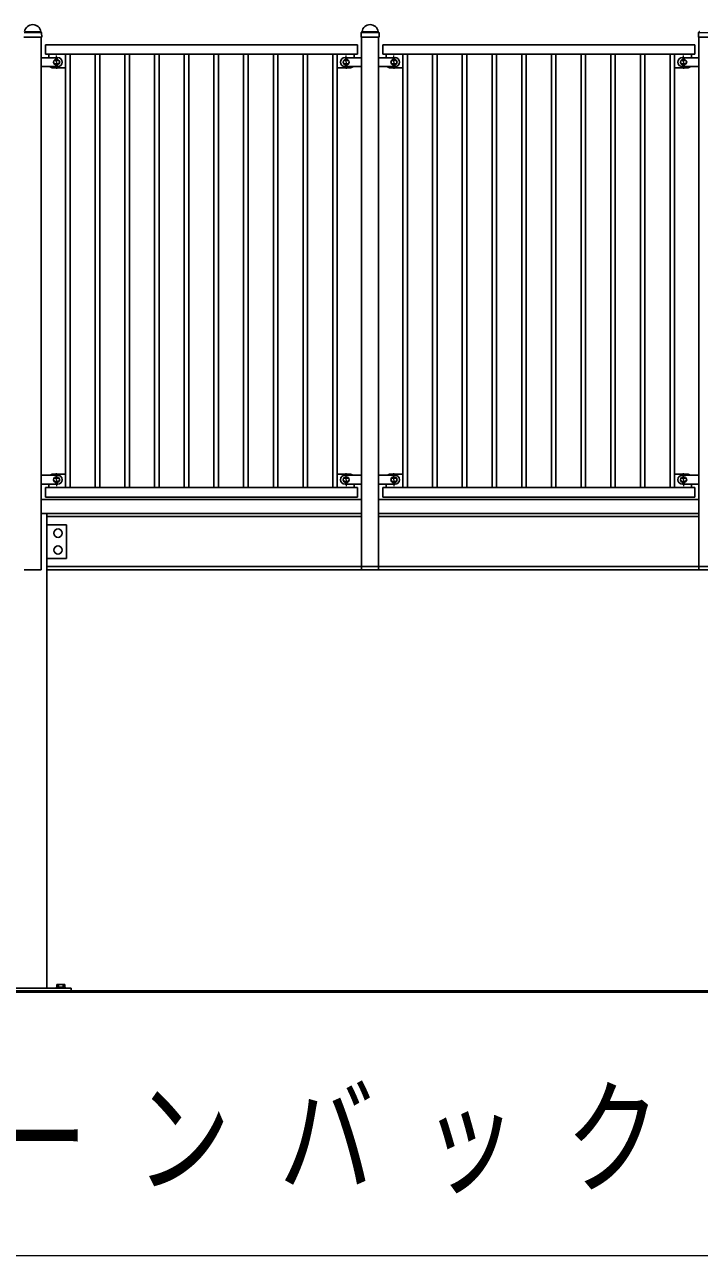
# Model space of a CAD drawing. Units: millimetres on the paper. Extents: x -365 to 0, y -19 to 257.
# Drawn here: x -327.3 to -311.3, y 117.06 to 146.24 of the extents above; entities that cross this region are included whole.
import ezdxf

# ---------------------------------------------------------------- set-up
doc = ezdxf.new("R2010")
doc.units = ezdxf.units.MM
doc.linetypes.add('USER2', pattern=[6, 3, -1, 1, -1])
doc.layers.add('LY_1', color=7, linetype='Continuous', lineweight=25)
doc.styles.add('ＭＳ ゴシック', font='')
doc.styles.get('ＭＳ ゴシック').set_extended_font_data('MS Gothic')

msp = doc.modelspace()

# ---------------------------------------------------------------- linework, layer by layer
at = {"layer": 'LY_1', "color": 4}
for p, q in [((-327.316, 145.937), (-326.897, 145.937)), ((-326.903, 146.059), (-326.912, 146.068)), ((-326.892, 145.943), (-326.897, 145.937)), ((-326.892, 145.943), (-326.894, 146.04)), ((-319.321, 145.943), (-319.318, 146.04)), ((-319.321, 145.943), (-319.316, 145.937)), ((-319.316, 145.937), (-318.897, 145.937)), ((-319.31, 146.059), (-319.301, 146.068)), ((-318.903, 146.059), (-318.912, 146.068)), ((-318.892, 145.943), (-318.897, 145.937)), ((-318.892, 145.943), (-318.894, 146.04)), ((-311.321, 145.943), (-311.318, 146.04)), ((-311.321, 145.943), (-311.316, 145.937)), ((-311.316, 145.937), (-310.897, 145.937)), ((-311.31, 146.059), (-311.301, 146.068))]:
    msp.add_line(p, q, dxfattribs=at)
at = {"layer": 'LY_1', "color": 4, "lineweight": 13}
for p, q in [((-327.31, 146.047), (-326.903, 146.047)), ((-327.292, 146.071), (-326.921, 146.071)), ((-319.31, 146.047), (-318.903, 146.047)), ((-319.292, 146.071), (-318.921, 146.071)), ((-311.31, 146.047), (-310.903, 146.047)), ((-326.506, 145.387), (-326.573, 145.387)), ((-319.706, 145.387), (-319.639, 145.387)), ((-318.506, 145.387), (-318.573, 145.387)), ((-311.706, 145.387), (-311.639, 145.387)), ((-326.573, 145.307), (-326.506, 145.307)), ((-319.639, 145.307), (-319.706, 145.307)), ((-318.573, 145.307), (-318.506, 145.307)), ((-311.639, 145.307), (-311.706, 145.307)), ((-326.506, 135.486), (-326.573, 135.486)), ((-326.573, 135.486), (-326.506, 135.486)), ((-326.573, 135.406), (-326.506, 135.406)), ((-326.506, 135.406), (-326.573, 135.406)), ((-319.706, 135.486), (-319.639, 135.486)), ((-319.639, 135.406), (-319.706, 135.406)), ((-318.506, 135.486), (-318.573, 135.486)), ((-318.573, 135.486), (-318.506, 135.486)), ((-318.573, 135.406), (-318.506, 135.406)), ((-318.506, 135.406), (-318.573, 135.406)), ((-311.706, 135.486), (-311.639, 135.486)), ((-311.639, 135.406), (-311.706, 135.406))]:
    msp.add_line(p, q, dxfattribs=at)
at = {"layer": 'LY_1'}
for p, q in [((-326.905, 145.937), (-326.905, 133.313)), ((-319.308, 145.937), (-319.308, 133.313)), ((-318.905, 145.937), (-318.905, 133.313)), ((-311.308, 145.937), (-311.308, 133.313)), ((-326.806, 145.76), (-326.806, 145.533)), ((-326.806, 145.76), (-319.406, 145.76)), ((-319.406, 145.76), (-319.406, 145.533)), ((-318.806, 145.76), (-318.806, 145.533)), ((-318.806, 145.76), (-311.406, 145.76)), ((-311.406, 145.76), (-311.406, 145.533)), ((-326.806, 145.533), (-319.406, 145.533)), ((-326.726, 145.533), (-326.393, 145.533)), ((-326.726, 145.533), (-326.726, 145.453)), ((-326.573, 145.387), (-326.506, 145.387)), ((-326.326, 145.533), (-326.326, 135.26)), ((-326.22, 145.533), (-326.22, 135.26)), ((-325.623, 145.533), (-325.623, 135.26)), ((-325.516, 145.533), (-325.516, 135.26)), ((-324.919, 145.533), (-324.919, 135.26)), ((-324.812, 145.533), (-324.812, 135.26)), ((-324.215, 145.533), (-324.215, 135.26)), ((-324.108, 145.533), (-324.108, 135.26)), ((-323.511, 145.533), (-323.511, 135.26)), ((-323.405, 145.533), (-323.405, 135.26)), ((-322.808, 145.533), (-322.808, 135.26)), ((-322.701, 145.533), (-322.701, 135.26)), ((-322.104, 145.533), (-322.104, 135.26)), ((-321.997, 145.533), (-321.997, 135.26)), ((-321.4, 145.533), (-321.4, 135.26)), ((-321.294, 145.533), (-321.294, 135.26)), ((-320.696, 145.533), (-320.696, 135.26)), ((-320.59, 145.533), (-320.59, 135.26)), ((-319.993, 145.533), (-319.993, 135.26)), ((-319.886, 145.533), (-319.886, 135.26)), ((-319.886, 145.213), (-319.886, 145.467)), ((-319.486, 145.533), (-319.819, 145.533)), ((-319.639, 145.387), (-319.706, 145.387)), ((-319.486, 145.533), (-319.486, 145.453)), ((-318.806, 145.533), (-311.406, 145.533)), ((-318.726, 145.533), (-318.393, 145.533)), ((-318.726, 145.533), (-318.726, 145.453)), ((-318.573, 145.387), (-318.506, 145.387)), ((-318.326, 145.533), (-318.326, 135.26)), ((-318.22, 145.533), (-318.22, 135.26)), ((-317.623, 145.533), (-317.623, 135.26)), ((-317.516, 145.533), (-317.516, 135.26)), ((-316.919, 145.533), (-316.919, 135.26)), ((-316.812, 145.533), (-316.812, 135.26)), ((-316.215, 145.533), (-316.215, 135.26)), ((-316.108, 145.533), (-316.108, 135.26)), ((-315.511, 145.533), (-315.511, 135.26)), ((-315.405, 145.533), (-315.405, 135.26)), ((-314.808, 145.533), (-314.808, 135.26)), ((-314.701, 145.533), (-314.701, 135.26)), ((-314.104, 145.533), (-314.104, 135.26)), ((-313.997, 145.533), (-313.997, 135.26)), ((-313.4, 145.533), (-313.4, 135.26)), ((-313.294, 145.533), (-313.294, 135.26)), ((-312.696, 145.533), (-312.696, 135.26)), ((-312.59, 145.533), (-312.59, 135.26)), ((-311.993, 145.533), (-311.993, 135.26)), ((-311.886, 145.533), (-311.886, 135.26)), ((-311.886, 145.213), (-311.886, 145.467)), ((-311.486, 145.533), (-311.819, 145.533)), ((-311.639, 145.387), (-311.706, 145.387)), ((-311.486, 145.533), (-311.486, 145.453)), ((-326.326, 145.213), (-326.626, 145.213)), ((-326.573, 145.307), (-326.506, 145.307)), ((-319.886, 145.213), (-319.586, 145.213)), ((-319.639, 145.307), (-319.706, 145.307)), ((-318.326, 145.213), (-318.626, 145.213)), ((-318.573, 145.307), (-318.506, 145.307)), ((-311.886, 145.213), (-311.586, 145.213)), ((-311.639, 145.307), (-311.706, 145.307)), ((-326.326, 135.58), (-326.626, 135.58)), ((-326.573, 135.486), (-326.506, 135.486)), ((-326.573, 135.406), (-326.506, 135.406)), ((-326.326, 135.58), (-326.326, 135.326)), ((-319.886, 135.58), (-319.886, 135.326)), ((-319.886, 135.58), (-319.586, 135.58)), ((-319.639, 135.486), (-319.706, 135.486)), ((-319.639, 135.406), (-319.706, 135.406)), ((-318.326, 135.58), (-318.626, 135.58)), ((-318.573, 135.486), (-318.506, 135.486)), ((-318.573, 135.406), (-318.506, 135.406)), ((-318.326, 135.58), (-318.326, 135.326)), ((-311.886, 135.58), (-311.886, 135.326)), ((-311.886, 135.58), (-311.586, 135.58)), ((-311.639, 135.486), (-311.706, 135.486)), ((-311.639, 135.406), (-311.706, 135.406)), ((-326.806, 135.26), (-326.806, 135.033)), ((-319.406, 135.26), (-326.806, 135.26)), ((-326.726, 135.26), (-326.726, 135.34)), ((-326.726, 135.26), (-326.393, 135.26)), ((-319.486, 135.26), (-319.819, 135.26)), ((-319.486, 135.26), (-319.486, 135.34)), ((-319.406, 135.26), (-319.406, 135.033)), ((-318.806, 135.26), (-318.806, 135.033)), ((-311.406, 135.26), (-318.806, 135.26)), ((-318.726, 135.26), (-318.726, 135.34)), ((-318.726, 135.26), (-318.393, 135.26)), ((-311.486, 135.26), (-311.819, 135.26)), ((-311.486, 135.26), (-311.486, 135.34)), ((-311.406, 135.26), (-311.406, 135.033)), ((-326.905, 134.98), (-319.308, 134.98)), ((-319.406, 135.033), (-326.806, 135.033)), ((-318.905, 134.98), (-311.308, 134.98)), ((-311.406, 135.033), (-318.806, 135.033)), ((-326.773, 134.647), (-326.905, 134.647)), ((-326.773, 134.647), (-326.905, 134.647)), ((-326.773, 134.647), (-326.773, 123.393)), ((-319.308, 134.647), (-326.773, 134.647)), ((-319.308, 134.573), (-326.773, 134.573)), ((-311.308, 134.647), (-318.905, 134.647)), ((-311.308, 134.573), (-318.905, 134.573)), ((-326.773, 134.38), (-326.306, 134.38)), ((-326.306, 134.38), (-326.306, 133.58)), ((-326.773, 133.58), (-326.306, 133.58)), ((-303.44, 133.387), (-326.773, 133.387)), ((-327.308, 133.313), (-326.905, 133.313)), ((-303.44, 133.313), (-326.773, 133.313)), ((-319.308, 133.313), (-318.905, 133.313)), ((-311.308, 133.313), (-310.905, 133.313)), ((-326.532, 123.481), (-326.347, 123.481)), ((-326.532, 123.415), (-326.532, 123.481)), ((-326.493, 123.415), (-326.493, 123.481)), ((-326.386, 123.415), (-326.386, 123.481)), ((-326.347, 123.415), (-326.347, 123.481)), ((-328.023, 123.393), (-326.19, 123.393)), ((-326.54, 123.415), (-326.34, 123.415)), ((-326.54, 123.393), (-326.54, 123.415)), ((-326.34, 123.393), (-326.34, 123.415)), ((-326.19, 123.393), (-326.19, 123.313))]:
    msp.add_line(p, q, dxfattribs=at)
at = {"layer": 'LY_1', "color": 131, "lineweight": 13}
for p, q in [((-326.905, 145.453), (-326.905, 145.24)), ((-319.308, 145.453), (-319.308, 145.24)), ((-318.905, 145.453), (-318.905, 145.24)), ((-311.308, 145.453), (-311.308, 145.24)), ((-326.905, 135.553), (-326.905, 135.34)), ((-326.905, 135.34), (-326.905, 135.553)), ((-319.308, 135.553), (-319.308, 135.34)), ((-318.905, 135.553), (-318.905, 135.34)), ((-318.905, 135.34), (-318.905, 135.553)), ((-311.308, 135.553), (-311.308, 135.34))]:
    msp.add_line(p, q, dxfattribs=at)
at = {"layer": 'LY_1', "color": 131}
for p, q in [((-326.905, 145.453), (-326.513, 145.453)), ((-319.308, 145.453), (-319.699, 145.453)), ((-318.905, 145.453), (-318.513, 145.453)), ((-311.308, 145.453), (-311.699, 145.453)), ((-326.905, 145.24), (-326.513, 145.24)), ((-319.308, 145.24), (-319.699, 145.24)), ((-318.905, 145.24), (-318.513, 145.24)), ((-311.308, 145.24), (-311.699, 145.24)), ((-326.905, 135.553), (-326.513, 135.553)), ((-326.905, 135.553), (-326.513, 135.553)), ((-319.308, 135.553), (-319.699, 135.553)), ((-318.905, 135.553), (-318.513, 135.553)), ((-318.905, 135.553), (-318.513, 135.553)), ((-311.308, 135.553), (-311.699, 135.553)), ((-326.905, 135.34), (-326.513, 135.34)), ((-326.905, 135.34), (-326.513, 135.34)), ((-319.308, 135.34), (-319.699, 135.34)), ((-318.905, 135.34), (-318.513, 135.34)), ((-318.905, 135.34), (-318.513, 135.34)), ((-311.308, 135.34), (-311.699, 135.34))]:
    msp.add_line(p, q, dxfattribs=at)
at = {"layer": 'LY_1', "color": 131, "linetype": 'USER2', "lineweight": 13}
for p, q in [((-326.54, 145.347), (-326.54, 145.501)), ((-326.54, 145.347), (-326.54, 145.192)), ((-319.673, 145.347), (-319.673, 145.501)), ((-319.673, 145.347), (-319.673, 145.192)), ((-318.54, 145.347), (-318.54, 145.501)), ((-318.54, 145.347), (-318.54, 145.192)), ((-311.673, 145.347), (-311.673, 145.501)), ((-311.673, 145.347), (-311.673, 145.192)), ((-326.54, 135.446), (-326.54, 135.601)), ((-326.54, 135.446), (-326.54, 135.601)), ((-326.54, 135.446), (-326.54, 135.292)), ((-326.54, 135.446), (-326.54, 135.292)), ((-319.673, 135.446), (-319.673, 135.601)), ((-319.673, 135.446), (-319.673, 135.292)), ((-318.54, 135.446), (-318.54, 135.601)), ((-318.54, 135.446), (-318.54, 135.601)), ((-318.54, 135.446), (-318.54, 135.292)), ((-318.54, 135.446), (-318.54, 135.292)), ((-311.673, 135.446), (-311.673, 135.601)), ((-311.673, 135.446), (-311.673, 135.292))]:
    msp.add_line(p, q, dxfattribs=at)
at = {"layer": 'LY_1', "lineweight": 50}
msp.add_line((-354.44, 123.313), (-204.213, 123.313), dxfattribs=at)
at = {"layer": 'LY_1', "lineweight": 13}
msp.add_lwpolyline([(-341.496, 127.094), (-331.458, 117.056), (-274.458, 117.056)], dxfattribs=at)
at = {"layer": 'LY_1'}
for centre, radius in [((-326.54, 145.347), 0.07), ((-319.673, 145.347), 0.07), ((-318.54, 145.347), 0.07), ((-311.673, 145.347), 0.07), ((-326.54, 135.446), 0.07), ((-319.673, 135.446), 0.07), ((-318.54, 135.446), 0.07), ((-311.673, 135.446), 0.07), ((-326.506, 134.18), 0.1), ((-326.506, 133.78), 0.1)]:
    msp.add_circle(centre, radius, dxfattribs=at)
at = {"layer": 'LY_1', "color": 4}
for centre, radius, start, end in [((-327.106, 146.043), 0.194, 9.1717, 170.8283), ((-319.106, 146.043), 0.194, 9.1717, 170.8283), ((-326.903, 146.076), 0.012, 186.1916, 225), ((-326.922, 146.039), 0.028, 1.0059, 45), ((-319.29, 146.039), 0.028, 135, 178.9941), ((-319.31, 146.076), 0.012, 315, 350.8283), ((-318.903, 146.076), 0.012, 186.1916, 225), ((-318.922, 146.039), 0.028, 1.0059, 45), ((-311.29, 146.039), 0.028, 135, 178.9941), ((-311.31, 146.076), 0.012, 315, 350.8283)]:
    msp.add_arc(centre, radius, start, end, dxfattribs=at)
at = {"layer": 'LY_1'}
for centre, radius, start, end in [((-326.573, 145.347), 0.04, 90, 270), ((-326.513, 145.347), 0.107, 270, 90), ((-326.506, 145.347), 0.04, 270, 90), ((-319.699, 145.347), 0.107, 90, 270), ((-319.706, 145.347), 0.04, 90, 270), ((-319.639, 145.347), 0.04, 270, 90), ((-318.573, 145.347), 0.04, 90, 270), ((-318.513, 145.347), 0.107, 270, 90), ((-318.506, 145.347), 0.04, 270, 90), ((-311.699, 145.347), 0.107, 90, 270), ((-311.706, 145.347), 0.04, 90, 270), ((-311.639, 145.347), 0.04, 270, 90), ((-326.626, 145.313), 0.1, 227.1645, 270), ((-319.586, 145.313), 0.1, 270, 312.8355), ((-318.626, 145.313), 0.1, 227.1645, 270), ((-311.586, 145.313), 0.1, 270, 312.8355), ((-326.626, 135.48), 0.1, 90, 132.8355), ((-326.573, 135.446), 0.04, 90, 270), ((-326.513, 135.446), 0.107, 270, 90), ((-326.513, 135.446), 0.107, 270, 90), ((-326.506, 135.446), 0.04, 270, 90), ((-319.699, 135.446), 0.107, 90, 270), ((-319.706, 135.446), 0.04, 90, 270), ((-319.639, 135.446), 0.04, 270, 90), ((-319.586, 135.48), 0.1, 47.1645, 90), ((-318.626, 135.48), 0.1, 90, 132.8355), ((-318.573, 135.446), 0.04, 90, 270), ((-318.513, 135.446), 0.107, 270, 90), ((-318.513, 135.446), 0.107, 270, 90), ((-318.506, 135.446), 0.04, 270, 90), ((-311.699, 135.446), 0.107, 90, 270), ((-311.706, 135.446), 0.04, 90, 270), ((-311.639, 135.446), 0.04, 270, 90), ((-311.586, 135.48), 0.1, 47.1645, 90)]:
    msp.add_arc(centre, radius, start, end, dxfattribs=at)
at = {"layer": 'LY_1', "color": 4, "lineweight": 13}
for centre, start, end in [((-326.573, 145.347), 90, 270), ((-326.506, 145.347), 270, 90), ((-319.706, 145.347), 90, 270), ((-319.639, 145.347), 270, 90), ((-318.573, 145.347), 90, 270), ((-318.506, 145.347), 270, 90), ((-311.706, 145.347), 90, 270), ((-311.639, 145.347), 270, 90), ((-326.573, 135.446), 90, 270), ((-326.573, 135.446), 90, 270), ((-326.506, 135.446), 270, 90), ((-326.506, 135.446), 270, 90), ((-319.706, 135.446), 90, 270), ((-319.639, 135.446), 270, 90), ((-318.573, 135.446), 90, 270), ((-318.573, 135.446), 90, 270), ((-318.506, 135.446), 270, 90), ((-318.506, 135.446), 270, 90), ((-311.706, 135.446), 90, 270), ((-311.639, 135.446), 270, 90)]:
    msp.add_arc(centre, 0.04, start, end, dxfattribs=at)

# ---------------------------------------------------------------- texts
at = {"layer": 'LY_1', "insert": (-331.458, 119.706), "char_height": 2.199, "attachment_point": 4, "style": 'ＭＳ ゴシック'}
msp.add_mtext('\\T1.51;\\W0.75;ターンバックル:呼びM16（パイプ式）', dxfattribs=at)

doc.saveas('drawing.dxf')
